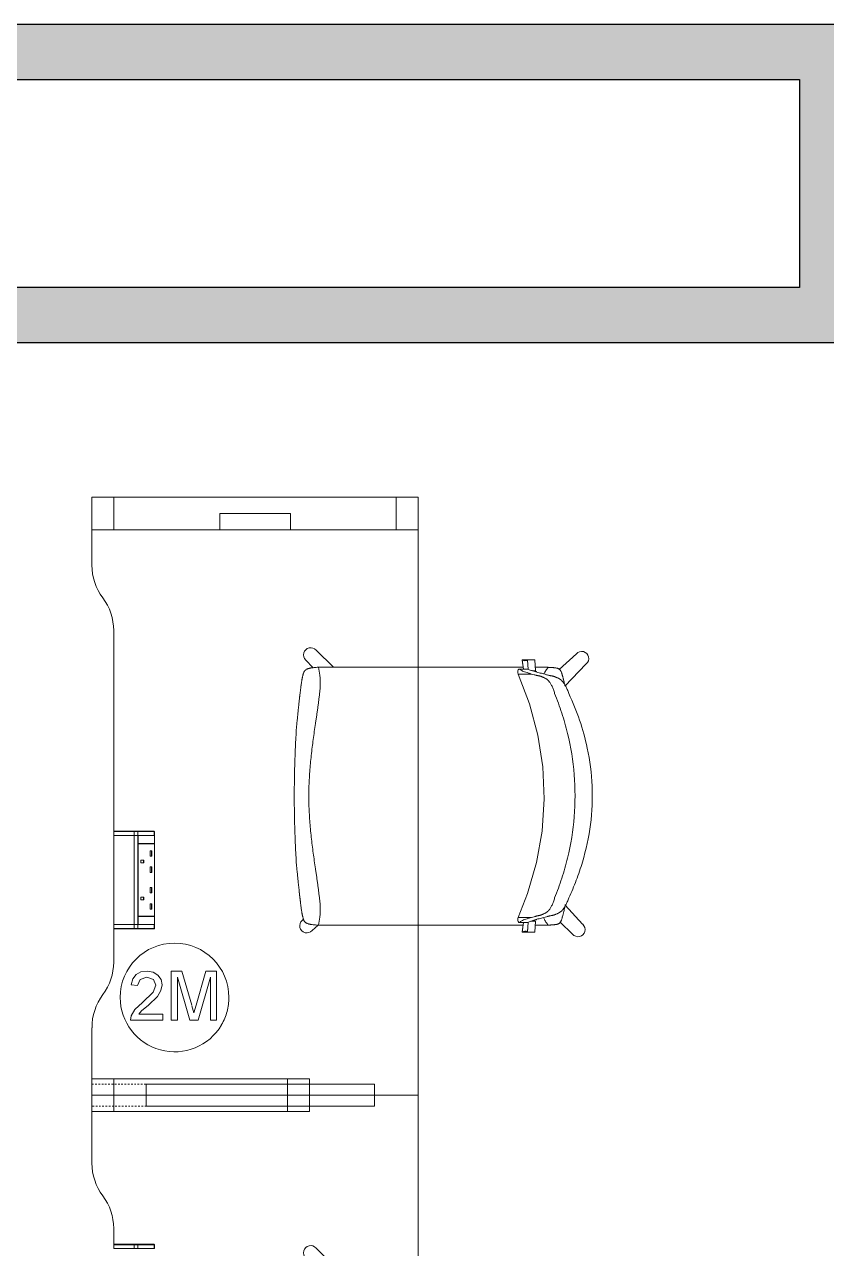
# Model space of a CAD drawing. Header units: millimetres. Extents: x 79795 to 317870, y -36033 to 97293.
# Drawn here: x 181976 to 183451, y 24656 to 26907 of the extents above; entities that cross this region are included whole.
import ezdxf

# ---------------------------------------------------------------- set-up
doc = ezdxf.new("R2010")
doc.units = ezdxf.units.MM
doc.header["$MEASUREMENT"] = 0
doc.linetypes.add('Dash', pattern=[6, 3, -3])
for name, color, linetype, lineweight in [('CSM-STL-XX-ZZ-M3-A-XXXX-00001_detached _19_04_21__rvt-1-Level 4$0$A-WALL-PATT', 7, 'CONTINUOUS', 9), ('CSM-STL-XX-ZZ-M3-A-XXXX-00001_detached _19_04_21__rvt-1-Level 4$0$I-WALL', 7, 'CONTINUOUS', 9), ('I-FURN', 8, 'CONTINUOUS', 9), ('I-FURN-HDLN', 8, 'Dash', 9)]:
    doc.layers.add(name, color=color, linetype=linetype, lineweight=lineweight)

msp = doc.modelspace()

# ---------------------------------------------------------------- hatches: boundary and pattern name
at = {"layer": 'CSM-STL-XX-ZZ-M3-A-XXXX-00001_detached _19_04_21__rvt-1-Level 4$0$A-WALL-PATT'}
h = msp.add_hatch(color=256, dxfattribs=at)
h.paths.add_polyline_path([(181908.2, 26806.3), (183502.8, 26806.3), (183502.8, 26907.3), (181801.1, 26907.3), (181801.1, 26806.3), (181902.1, 26806.3)], flags=0)
h.paths.add_polyline_path([(180500.1, 26806.3), (180601.1, 26806.3), (180601.1, 26907.3), (179601.1, 26907.3), (179601.1, 26806.3)], flags=0)
for points in [[(183502.8, 26423.2), (183502.8, 26806.3), (183401.8, 26806.3), (183401.8, 26423.2)], [(183502.8, 26322.2), (183502.8, 26423.2), (179500.1, 26423.2), (179500.1, 26322.2), (183104.2, 26322.2)]]:
    msp.add_hatch(color=256, dxfattribs=at).paths.add_polyline_path(points, flags=0)

# ---------------------------------------------------------------- linework, layer by layer
at = {"layer": 'CSM-STL-XX-ZZ-M3-A-XXXX-00001_detached _19_04_21__rvt-1-Level 4$0$I-WALL', "lineweight": 30}
for p, q in [((183502.8, 26907.3), (181801.1, 26907.3)), ((181902.1, 26806.3), (183401.8, 26806.3)), ((183401.8, 26806.3), (183401.8, 26423.2)), ((183401.8, 26423.2), (179601.1, 26423.2)), ((179500.1, 26322.2), (183502.8, 26322.2))]:
    msp.add_line(p, q, dxfattribs=at)
at = {"layer": 'I-FURN'}
for p, q in [((182099.9, 26037.6), (182699.9, 26037.6)), ((182139.9, 26037.6), (182099.9, 26037.6)), ((182099.9, 25977.6), (182099.9, 26037.6)), ((182099.9, 25977.6), (182099.9, 26037.6)), ((182699.9, 26037.6), (182099.9, 26037.6)), ((182099.9, 26037.6), (182099.9, 25912.6)), ((182099.9, 25912.6), (182099.9, 26037.6)), ((182099.9, 26037.6), (182699.9, 26037.6)), ((182659.9, 26037.6), (182139.9, 26037.6)), ((182139.9, 25977.6), (182139.9, 26037.6)), ((182139.9, 25977.6), (182139.9, 26037.6)), ((182699.9, 26037.6), (182659.9, 26037.6)), ((182659.9, 25977.6), (182659.9, 26037.6)), ((182659.9, 25977.6), (182659.9, 26037.6)), ((182699.9, 26037.6), (182699.9, 25977.6)), ((182699.9, 25977.6), (182699.9, 26037.6)), ((182699.9, 24937.6), (182699.9, 26037.6)), ((182699.9, 26037.6), (182699.9, 24937.6)), ((182334.9, 26007.6), (182464.9, 26007.6)), ((182334.9, 25977.6), (182334.9, 26007.6)), ((182464.9, 26007.6), (182334.9, 26007.6)), ((182334.9, 25977.6), (182334.9, 26007.6)), ((182464.9, 26007.6), (182464.9, 25977.6)), ((182464.9, 25977.6), (182464.9, 26007.6)), ((182334.9, 25977.6), (182099.9, 25977.6)), ((182099.9, 25977.6), (182139.9, 25977.6)), ((182139.9, 25977.6), (182659.9, 25977.6)), ((182464.9, 25977.6), (182334.9, 25977.6)), ((182699.9, 25977.6), (182464.9, 25977.6)), ((182660.6, 25977.6), (182699.9, 25977.6)), ((182139.9, 25792.6), (182139.9, 25422.6)), ((182139.9, 25422.6), (182139.9, 25792.6)), ((182493.6, 25738.1), (182506.2, 25724.3)), ((182544.6, 25724.9), (182512.3, 25756.3)), ((182891.7, 25738.7), (182893.7, 25721.5)), ((182905, 25738.7), (182891.7, 25738.7)), ((182902.6, 25721), (182901.4, 25738.4)), ((182901.4, 25738.4), (182914.7, 25738.4)), ((182914.7, 25738.4), (182916.1, 25718.5)), ((182991.2, 25749.7), (182959.7, 25720.7)), ((182516.3, 25724.9), (182516.9, 25724.9)), ((182883.6, 25718.3), (182883.3, 25716.8)), ((182883.3, 25716.8), (182883.3, 25714.5)), ((182884.3, 25720), (182883.6, 25718.3)), ((182885.4, 25721.5), (182884.3, 25720)), ((182887.5, 25721.5), (182901.1, 25721.5)), ((182891.7, 25737.8), (182893.6, 25721.5)), ((182916.1, 25718.5), (182910.2, 25718.5)), ((182916.1, 25717.5), (182913.1, 25717.5)), ((182970, 25690.3), (183009.4, 25731)), ((182883.3, 25714.5), (182883.9, 25712.4)), ((182883.9, 25712.4), (182905.1, 25657.3)), ((182905.1, 25657.3), (182920.3, 25600.2)), ((182920.3, 25600.2), (182929.2, 25541.7)), ((182929.2, 25541.7), (182931.8, 25482.6)), ((182931.8, 25482.6), (182928, 25423.6)), ((182140.9, 25423.6), (182140.9, 25423.6)), ((182178, 25423.6), (182140.9, 25423.6)), ((182140.9, 25423.6), (182144.9, 25423.6)), ((182144.9, 25422.6), (182144.9, 25423.6)), ((182144.9, 25423.6), (182183.5, 25423.6)), ((182183.5, 25423.6), (182178, 25423.6)), ((182213.8, 25423.6), (182183.5, 25423.6)), ((182213.8, 25423.6), (182183.5, 25423.6)), ((182214.4, 25423.3), (182214.4, 25423.3)), ((182928, 25423.6), (182917.8, 25365.4)), ((182139.9, 25422.6), (182139.9, 25415.6)), ((182139.9, 25422.6), (182177.4, 25422.6)), ((182139.9, 25422.6), (182139.9, 25415.6)), ((182139.9, 25415.6), (182177.4, 25415.6)), ((182139.9, 25415.4), (182139.9, 25251.5)), ((182139.9, 25251.5), (182139.9, 25415.4)), ((182177.4, 25415.4), (182139.9, 25415.4)), ((182177.4, 25422.6), (182184.3, 25422.6)), ((182177.4, 25422.6), (182177.4, 25415.6)), ((182177.4, 25415.6), (182184.3, 25415.6)), ((182177.4, 25251.5), (182177.4, 25415.4)), ((182184.3, 25415.4), (182177.4, 25415.4)), ((182185.1, 25415.5), (182182.7, 25415.5)), ((182184.3, 25422.6), (182214.6, 25422.6)), ((182184.3, 25422.6), (182184.3, 25415.6)), ((182184.3, 25415.6), (182214.6, 25415.6)), ((182184.3, 25251.5), (182184.3, 25415.4)), ((182184.3, 25415.4), (182184.9, 25415.4)), ((182184.9, 25415.4), (182184.9, 25400.5)), ((182185.1, 25400.5), (182185.1, 25415.5)), ((182185.1, 25415.5), (182215, 25415.5)), ((182215, 25400.5), (182185.1, 25400.5)), ((182214.6, 25422.6), (182214.8, 25422.6)), ((182214.6, 25422.6), (182214.6, 25415.6)), ((182214.6, 25415.6), (182214.8, 25415.6)), ((182214.6, 25400.5), (182214.6, 25400)), ((182214.8, 25415.6), (182214.8, 25422.6)), ((182214.8, 25415.6), (182214.8, 25422.6)), ((182214.8, 25415.6), (182214.8, 25422.6)), ((182214.8, 25251.5), (182214.8, 25415.4)), ((182215, 25415.5), (182215, 25400.5)), ((182184.9, 25400), (182184.9, 25267)), ((182185.1, 25267), (182185.1, 25400)), ((182215, 25400), (182185.1, 25400)), ((182209.9, 25387.4), (182207.1, 25387.4)), ((182207.1, 25377.4), (182207.1, 25387.4)), ((182209.2, 25377.4), (182209.2, 25387.4)), ((182209.9, 25377.4), (182209.9, 25387.4)), ((182215, 25400), (182215, 25267)), ((182195.6, 25369.9), (182189.9, 25369.9)), ((182189.9, 25364.9), (182189.9, 25369.9)), ((182195.6, 25364.9), (182189.9, 25364.9)), ((182194.9, 25364.9), (182194.9, 25369.9)), ((182195.6, 25364.9), (182195.6, 25369.9)), ((182209.9, 25377.4), (182207.1, 25377.4)), ((182209.9, 25357.4), (182207.1, 25357.4)), ((182207.1, 25347.4), (182207.1, 25357.4)), ((182209.2, 25347.4), (182209.2, 25357.4)), ((182209.9, 25347.4), (182209.9, 25357.4)), ((182917.8, 25365.4), (182901.4, 25308.6)), ((182209.9, 25347.4), (182207.1, 25347.4)), ((182209.9, 25319.6), (182207.1, 25319.6)), ((182207.1, 25309.6), (182207.1, 25319.6)), ((182209.2, 25309.6), (182209.2, 25319.6)), ((182209.9, 25309.6), (182209.9, 25319.6)), ((182189.9, 25302.1), (182189.9, 25297.1)), ((182195.6, 25302.1), (182189.9, 25302.1)), ((182189.9, 25297.1), (182195.6, 25297.1)), ((182194.9, 25297.1), (182194.9, 25302.1)), ((182195.6, 25297.1), (182195.6, 25302.1)), ((182209.9, 25309.6), (182207.1, 25309.6)), ((182209.9, 25289.6), (182207.1, 25289.6)), ((182207.1, 25279.6), (182207.1, 25289.6)), ((182209.2, 25279.6), (182209.2, 25289.6)), ((182209.9, 25279.6), (182209.9, 25289.6)), ((182901.4, 25308.6), (182883.9, 25264.7)), ((182184.9, 25266.5), (182184.9, 25251.5)), ((182215, 25267), (182185.1, 25267)), ((182185.1, 25251.5), (182185.1, 25266.5)), ((182185.1, 25266.5), (182215, 25266.5)), ((182209.9, 25279.6), (182207.1, 25279.6)), ((182214.6, 25267), (182214.6, 25266.5)), ((182215, 25266.5), (182215, 25251.5)), ((183002.7, 25252), (182970.5, 25287.1)), ((182139.9, 25251.5), (182177.4, 25251.5)), ((182139.9, 25251.4), (182139.9, 25244.4)), ((182139.9, 25244.4), (182139.9, 25251.4)), ((182177.4, 25251.4), (182139.9, 25251.4)), ((182139.9, 25244.4), (182139.9, 25182.6)), ((182139.9, 25182.6), (182139.9, 25244.4)), ((182177.4, 25244.4), (182139.9, 25244.4)), ((182144.9, 25243.4), (182140.9, 25243.4)), ((182140.9, 25243.4), (182178, 25243.4)), ((182144.9, 25243.4), (182144.9, 25244.4)), ((182183.5, 25243.4), (182144.9, 25243.4)), ((182177.4, 25251.5), (182184.3, 25251.5)), ((182177.4, 25244.4), (182177.4, 25251.4)), ((182184.3, 25251.4), (182177.4, 25251.4)), ((182184.3, 25244.4), (182177.4, 25244.4)), ((182178, 25243.4), (182183.5, 25243.4)), ((182183.5, 25243.4), (182213.8, 25243.4)), ((182183.5, 25243.4), (182213.8, 25243.4)), ((182184.9, 25251.5), (182184.3, 25251.5)), ((182184.3, 25244.4), (182184.3, 25251.4)), ((182214.6, 25251.4), (182184.3, 25251.4)), ((182214.6, 25244.4), (182184.3, 25244.4)), ((182215, 25251.5), (182185.1, 25251.5)), ((182214.4, 25243.7), (182214.4, 25243.7)), ((182214.6, 25244.4), (182214.6, 25251.4)), ((182214.8, 25251.4), (182214.6, 25251.4)), ((182214.8, 25244.4), (182214.6, 25244.4)), ((182214.8, 25244.4), (182214.8, 25251.4)), ((182214.8, 25244.4), (182214.8, 25251.4)), ((182214.8, 25251.4), (182214.8, 25244.4)), ((182489.7, 25262.1), (182486.8, 25259.2)), ((182505, 25240.4), (182515.8, 25250.3)), ((182516.9, 25250.3), (182516.3, 25250.3)), ((182883.3, 25262.6), (182883.9, 25264.7)), ((182883.3, 25260.3), (182883.3, 25262.6)), ((182883.6, 25258.8), (182883.3, 25260.3)), ((182884.3, 25257.1), (182883.6, 25258.8)), ((182885.4, 25255.5), (182884.3, 25257.1)), ((182887.5, 25255.5), (182901.1, 25255.5)), ((182893.7, 25255.5), (182891.7, 25238.4)), ((182893.9, 25255.5), (182891.7, 25237.4)), ((182901.4, 25238.7), (182902.6, 25256.1)), ((182901.4, 25237.7), (182902.7, 25256.1)), ((182907.3, 25257.7), (182916.1, 25257.7)), ((182910.2, 25258.6), (182916.1, 25258.6)), ((182916.1, 25257.7), (182914.7, 25237.7)), ((182961.2, 25255.9), (182984, 25233.8)), ((182891.7, 25237.4), (182905, 25237.4)), ((182914.7, 25237.7), (182901.4, 25237.7)), ((182181, 25159.4), (182175.1, 25151.5)), ((182189.8, 25164.3), (182181, 25159.4)), ((182188.4, 25150.5), (182200.9, 25154.6)), ((182201.2, 25166), (182189.8, 25164.3)), ((182200.9, 25154.6), (182212.9, 25150.4)), ((182212.6, 25164.1), (182201.2, 25166)), ((182221.4, 25158.7), (182212.6, 25164.1)), ((182227, 25150.6), (182221.4, 25158.7)), ((182265.2, 25166), (182245.8, 25166)), ((182245.8, 25166), (182245.8, 25075.5)), ((182257.1, 25075.5), (182257.1, 25154.6)), ((182257.1, 25154.6), (182279.8, 25075.5)), ((182283.4, 25103.3), (182265.2, 25166)), ((182309.7, 25166), (182291.5, 25103.3)), ((182295.1, 25075.5), (182317.8, 25154.6)), ((182329.1, 25166), (182309.7, 25166)), ((182317.8, 25154.6), (182317.8, 25075.5)), ((182329.1, 25075.5), (182329.1, 25166)), ((182175.1, 25151.5), (182172.3, 25140.5)), ((182172.3, 25140.5), (182183.6, 25139.1)), ((182183.6, 25139.1), (182188.4, 25150.5)), ((182217.5, 25140.1), (182212.7, 25127.3)), ((182212.9, 25150.4), (182217.5, 25140.1)), ((182220.2, 25118.9), (182226.8, 25130)), ((182226.8, 25130), (182228.8, 25140.7)), ((182228.8, 25140.7), (182227, 25150.6)), ((182193.1, 25108.4), (182179, 25095.3)), ((182212.7, 25127.3), (182193.1, 25108.4)), ((182204, 25103.5), (182220.2, 25118.9)), ((182179, 25095.3), (182172.1, 25083.3)), ((182185.9, 25086.8), (182191, 25092.6)), ((182230.3, 25086.8), (182185.9, 25086.8)), ((182191, 25092.6), (182204, 25103.5)), ((182230.3, 25075.5), (182230.3, 25086.8)), ((182287.5, 25088.9), (182283.7, 25102.2)), ((182291.5, 25103.3), (182287.5, 25088.9)), ((182172.1, 25083.3), (182170.9, 25075.5)), ((182170.9, 25075.5), (182230.3, 25075.5)), ((182245.8, 25075.5), (182257.1, 25075.5)), ((182279.8, 25075.5), (182295.1, 25075.5)), ((182317.8, 25075.5), (182329.1, 25075.5)), ((182099.9, 25061.5), (182099.9, 24937.6)), ((182099.9, 24937.6), (182099.9, 25061.5)), ((182139.9, 24967.6), (182099.9, 24967.6)), ((182099.9, 24967.6), (182499.9, 24967.6)), ((182099.9, 24907.6), (182099.9, 24967.6)), ((182099.9, 24907.6), (182099.9, 24967.6)), ((182459.9, 24967.6), (182139.9, 24967.6)), ((182139.9, 24907.6), (182139.9, 24967.6)), ((182139.9, 24907.6), (182139.9, 24967.6)), ((182199.9, 24957.6), (182199.9, 24917.6)), ((182499.9, 24957.6), (182199.9, 24957.6)), ((182499.9, 24967.6), (182459.9, 24967.6)), ((182459.9, 24957.6), (182459.9, 24967.6)), ((182459.9, 24907.6), (182459.9, 24967.6)), ((182499.9, 24957.6), (182499.9, 24967.6)), ((182499.9, 24967.6), (182499.9, 24907.6)), ((182619.9, 24957.6), (182499.9, 24957.6)), ((182619.9, 24917.6), (182619.9, 24957.6)), ((182699.9, 24937.6), (182099.9, 24937.6)), ((182099.9, 24937.6), (182099.9, 24812.6)), ((182099.9, 24812.6), (182099.9, 24937.6)), ((182099.9, 24937.6), (182699.9, 24937.6)), ((182099.9, 24937.6), (182699.9, 24937.6)), ((182699.9, 24937.6), (182099.9, 24937.6)), ((182699.9, 23837.6), (182699.9, 24937.6)), ((182699.9, 24937.6), (182699.9, 23837.6)), ((182499.9, 24907.6), (182099.9, 24907.6)), ((182099.9, 24907.6), (182139.9, 24907.6)), ((182139.9, 24907.6), (182459.9, 24907.6)), ((182199.9, 24917.6), (182499.9, 24917.6)), ((182459.9, 24907.6), (182459.9, 24917.6)), ((182459.9, 24907.6), (182499.9, 24907.6)), ((182499.9, 24907.6), (182499.9, 24917.6)), ((182499.9, 24917.6), (182619.9, 24917.6)), ((182139.9, 24692.6), (182139.9, 24662.6)), ((182139.9, 24662.6), (182139.9, 24692.6)), ((182139.9, 24662.6), (182139.9, 24655.6)), ((182139.9, 24662.6), (182177.4, 24662.6)), ((182139.9, 24662.6), (182139.9, 24655.6)), ((182140.9, 24663.6), (182140.9, 24663.6)), ((182178, 24663.6), (182140.9, 24663.6)), ((182140.9, 24663.6), (182144.9, 24663.6)), ((182144.9, 24662.6), (182144.9, 24663.6)), ((182144.9, 24663.6), (182183.5, 24663.6)), ((182177.4, 24662.6), (182184.3, 24662.6)), ((182177.4, 24662.6), (182177.4, 24655.6)), ((182183.5, 24663.6), (182178, 24663.6)), ((182213.8, 24663.6), (182183.5, 24663.6)), ((182213.8, 24663.6), (182183.5, 24663.6)), ((182184.3, 24662.6), (182214.6, 24662.6)), ((182184.3, 24662.6), (182184.3, 24655.6)), ((182214.4, 24663.3), (182214.4, 24663.3)), ((182214.6, 24662.6), (182214.8, 24662.6)), ((182214.6, 24662.6), (182214.6, 24655.6)), ((182214.8, 24655.6), (182214.8, 24662.6)), ((182214.8, 24655.6), (182214.8, 24662.6)), ((182214.8, 24655.6), (182214.8, 24662.6)), ((182139.9, 24655.6), (182177.4, 24655.6)), ((182177.4, 24655.6), (182184.3, 24655.6)), ((182184.3, 24655.6), (182214.6, 24655.6)), ((182214.6, 24655.6), (182214.8, 24655.6)), ((182544.6, 24624.9), (182512.3, 24656.3))]:
    msp.add_line(p, q, dxfattribs=at)
at = {"layer": 'I-FURN', "flags": 128}
for points in [[(182139.9, 25422.6), (182139.9, 25422.6), (182139.9, 25422.6), (182139.9, 25422.7), (182139.9, 25422.7), (182139.9, 25422.8), (182139.9, 25422.8), (182140, 25422.8), (182140, 25422.9), (182140, 25422.9), (182140, 25423), (182140, 25423), (182140, 25423), (182140.1, 25423.1), (182140.1, 25423.1), (182140.1, 25423.1), (182140.1, 25423.2), (182140.1, 25423.2), (182140.2, 25423.2), (182140.2, 25423.3), (182140.2, 25423.3), (182140.3, 25423.3), (182140.3, 25423.3), (182140.3, 25423.4), (182140.3, 25423.4), (182140.4, 25423.4), (182140.4, 25423.4), (182140.4, 25423.4), (182140.5, 25423.5), (182140.5, 25423.5), (182140.6, 25423.5), (182140.6, 25423.5), (182140.6, 25423.5), (182140.7, 25423.5), (182140.7, 25423.5), (182140.8, 25423.5), (182140.8, 25423.6), (182140.8, 25423.6), (182140.9, 25423.6), (182140.9, 25423.6), (182140.9, 25423.6)], [(182178, 25423.6), (182175.2, 25423.6), (182172.5, 25423.6), (182169.9, 25423.6), (182167.3, 25423.6), (182164.9, 25423.6), (182162.6, 25423.6), (182160.3, 25423.6), (182158.2, 25423.6), (182156.2, 25423.6), (182154.3, 25423.6), (182152.5, 25423.6), (182150.8, 25423.6), (182149.3, 25423.6), (182147.9, 25423.6), (182146.6, 25423.6), (182145.4, 25423.6), (182144.4, 25423.6), (182143.4, 25423.6), (182142.7, 25423.6), (182142, 25423.6), (182141.5, 25423.6), (182141.1, 25423.6), (182140.9, 25423.6)], [(182140.9, 25423.6), (182140.9, 25423.6), (182140.9, 25423.6), (182140.9, 25423.6), (182141, 25423.6), (182141, 25423.6), (182141, 25423.6), (182141.1, 25423.6), (182141.1, 25423.6), (182141.2, 25423.6), (182141.2, 25423.6), (182141.3, 25423.6), (182141.4, 25423.6), (182141.4, 25423.6), (182141.5, 25423.6), (182141.6, 25423.6), (182141.7, 25423.6), (182141.8, 25423.6), (182141.9, 25423.6), (182142, 25423.6), (182142.1, 25423.6), (182142.3, 25423.6), (182142.4, 25423.6), (182142.5, 25423.6), (182142.6, 25423.6), (182142.8, 25423.6), (182142.9, 25423.6), (182143, 25423.6), (182143.2, 25423.6), (182143.3, 25423.6), (182143.5, 25423.6), (182143.6, 25423.6), (182143.8, 25423.6), (182143.9, 25423.6), (182144.1, 25423.6), (182144.2, 25423.6), (182144.4, 25423.6), (182144.6, 25423.6), (182144.7, 25423.6), (182144.9, 25423.6), (182144.9, 25423.6)], [(182183.5, 25423.6), (182183.4, 25423.6), (182183.3, 25423.6), (182183.2, 25423.6), (182183.1, 25423.6), (182183, 25423.6), (182182.8, 25423.6), (182182.7, 25423.6), (182182.6, 25423.6), (182182.5, 25423.6), (182182.3, 25423.6), (182182.2, 25423.6), (182182.1, 25423.6), (182181.9, 25423.6), (182181.8, 25423.6), (182181.6, 25423.6), (182181.5, 25423.6), (182181.3, 25423.6), (182181.2, 25423.6), (182181, 25423.6), (182180.8, 25423.6), (182180.7, 25423.6), (182180.5, 25423.6), (182180.4, 25423.6), (182180.2, 25423.6), (182180.1, 25423.6), (182179.9, 25423.6), (182179.7, 25423.6), (182179.6, 25423.6), (182179.4, 25423.6), (182179.3, 25423.6), (182179.1, 25423.6), (182179, 25423.6), (182178.8, 25423.6), (182178.7, 25423.6), (182178.5, 25423.6), (182178.4, 25423.6), (182178.2, 25423.6), (182178.1, 25423.6), (182178, 25423.6)], [(182214.6, 25423.1), (182214.6, 25423), (182214.7, 25423), (182214.7, 25423), (182214.7, 25422.9), (182214.7, 25422.9), (182214.7, 25422.9), (182214.7, 25422.8), (182214.7, 25422.8), (182214.8, 25422.7), (182214.8, 25422.7), (182214.8, 25422.7), (182214.8, 25422.6), (182214.8, 25422.6), (182214.8, 25422.6)], [(182140.9, 25243.4), (182140.9, 25243.4), (182140.8, 25243.4), (182140.8, 25243.4), (182140.8, 25243.5), (182140.7, 25243.5), (182140.7, 25243.5), (182140.6, 25243.5), (182140.6, 25243.5), (182140.6, 25243.5), (182140.5, 25243.5), (182140.5, 25243.5), (182140.5, 25243.6), (182140.4, 25243.6), (182140.4, 25243.6), (182140.4, 25243.6), (182140.3, 25243.6), (182140.3, 25243.7), (182140.3, 25243.7), (182140.2, 25243.7), (182140.2, 25243.7), (182140.2, 25243.8), (182140.1, 25243.8), (182140.1, 25243.8), (182140.1, 25243.9), (182140.1, 25243.9), (182140.1, 25243.9), (182140, 25244), (182140, 25244), (182140, 25244), (182140, 25244.1), (182140, 25244.1), (182140, 25244.2), (182140, 25244.2), (182139.9, 25244.2), (182139.9, 25244.3), (182139.9, 25244.3), (182139.9, 25244.4), (182139.9, 25244.4), (182139.9, 25244.4), (182139.9, 25244.4)], [(182144.9, 25243.4), (182144.8, 25243.4), (182144.6, 25243.4), (182144.4, 25243.4), (182144.3, 25243.4), (182144.1, 25243.4), (182144, 25243.4), (182143.8, 25243.4), (182143.7, 25243.4), (182143.5, 25243.4), (182143.4, 25243.4), (182143.2, 25243.4), (182143.1, 25243.4), (182142.9, 25243.4), (182142.8, 25243.4), (182142.7, 25243.4), (182142.5, 25243.4), (182142.4, 25243.4), (182142.3, 25243.4), (182142.2, 25243.4), (182142.1, 25243.4), (182141.9, 25243.4), (182141.8, 25243.4), (182141.7, 25243.4), (182141.6, 25243.4), (182141.6, 25243.4), (182141.5, 25243.4), (182141.4, 25243.4), (182141.3, 25243.4), (182141.3, 25243.4), (182141.2, 25243.4), (182141.1, 25243.4), (182141.1, 25243.4), (182141, 25243.4), (182141, 25243.4), (182141, 25243.4), (182141, 25243.4), (182140.9, 25243.4), (182140.9, 25243.4), (182140.9, 25243.4)], [(182140.9, 25243.4), (182140.9, 25243.4), (182140.9, 25243.4)], [(182140.9, 25243.4), (182141.2, 25243.4), (182141.6, 25243.4), (182142.2, 25243.4), (182142.9, 25243.4), (182143.7, 25243.4), (182144.6, 25243.4), (182145.7, 25243.4), (182146.9, 25243.4), (182148.2, 25243.4), (182149.7, 25243.4), (182151.3, 25243.4), (182153, 25243.4), (182154.8, 25243.4), (182156.7, 25243.4), (182158.8, 25243.4), (182160.9, 25243.4), (182163.2, 25243.4), (182165.5, 25243.4), (182168, 25243.4), (182170.5, 25243.4), (182173.2, 25243.4), (182175.9, 25243.4), (182178, 25243.4)], [(182178, 25243.4), (182178.1, 25243.4), (182178.2, 25243.4), (182178.4, 25243.4), (182178.5, 25243.4), (182178.7, 25243.4), (182178.8, 25243.4), (182179, 25243.4), (182179.1, 25243.4), (182179.3, 25243.4), (182179.4, 25243.4), (182179.6, 25243.4), (182179.7, 25243.4), (182179.9, 25243.4), (182180.1, 25243.4), (182180.2, 25243.4), (182180.4, 25243.4), (182180.5, 25243.4), (182180.7, 25243.4), (182180.8, 25243.4), (182181, 25243.4), (182181.2, 25243.4), (182181.3, 25243.4), (182181.5, 25243.4), (182181.6, 25243.4), (182181.8, 25243.4), (182181.9, 25243.4), (182182.1, 25243.4), (182182.2, 25243.4), (182182.3, 25243.4), (182182.5, 25243.4), (182182.6, 25243.4), (182182.7, 25243.4), (182182.8, 25243.4), (182183, 25243.4), (182183.1, 25243.4), (182183.2, 25243.4), (182183.3, 25243.4), (182183.4, 25243.4), (182183.5, 25243.4)], [(182214.8, 25244.4), (182214.8, 25244.4), (182214.8, 25244.4), (182214.8, 25244.3), (182214.8, 25244.3), (182214.7, 25244.2), (182214.7, 25244.2), (182214.7, 25244.2), (182214.7, 25244.1), (182214.7, 25244.1), (182214.7, 25244.1), (182214.7, 25244), (182214.7, 25244), (182214.6, 25243.9)], [(182139.9, 24662.6), (182139.9, 24662.6), (182139.9, 24662.6), (182139.9, 24662.7), (182139.9, 24662.7), (182139.9, 24662.8), (182139.9, 24662.8), (182140, 24662.8), (182140, 24662.9), (182140, 24662.9), (182140, 24663), (182140, 24663), (182140, 24663), (182140.1, 24663.1), (182140.1, 24663.1), (182140.1, 24663.1), (182140.1, 24663.2), (182140.1, 24663.2), (182140.2, 24663.2), (182140.2, 24663.3), (182140.2, 24663.3), (182140.3, 24663.3), (182140.3, 24663.3), (182140.3, 24663.4), (182140.3, 24663.4), (182140.4, 24663.4), (182140.4, 24663.4), (182140.4, 24663.4), (182140.5, 24663.5), (182140.5, 24663.5), (182140.6, 24663.5), (182140.6, 24663.5), (182140.6, 24663.5), (182140.7, 24663.5), (182140.7, 24663.5), (182140.8, 24663.5), (182140.8, 24663.6), (182140.8, 24663.6), (182140.9, 24663.6), (182140.9, 24663.6), (182140.9, 24663.6)], [(182178, 24663.6), (182175.2, 24663.6), (182172.5, 24663.6), (182169.9, 24663.6), (182167.3, 24663.6), (182164.9, 24663.6), (182162.6, 24663.6), (182160.3, 24663.6), (182158.2, 24663.6), (182156.2, 24663.6), (182154.3, 24663.6), (182152.5, 24663.6), (182150.8, 24663.6), (182149.3, 24663.6), (182147.9, 24663.6), (182146.6, 24663.6), (182145.4, 24663.6), (182144.4, 24663.6), (182143.4, 24663.6), (182142.7, 24663.6), (182142, 24663.6), (182141.5, 24663.6), (182141.1, 24663.6), (182140.9, 24663.6)], [(182140.9, 24663.6), (182140.9, 24663.6), (182140.9, 24663.6), (182140.9, 24663.6), (182141, 24663.6), (182141, 24663.6), (182141, 24663.6), (182141.1, 24663.6), (182141.1, 24663.6), (182141.2, 24663.6), (182141.2, 24663.6), (182141.3, 24663.6), (182141.4, 24663.6), (182141.4, 24663.6), (182141.5, 24663.6), (182141.6, 24663.6), (182141.7, 24663.6), (182141.8, 24663.6), (182141.9, 24663.6), (182142, 24663.6), (182142.1, 24663.6), (182142.3, 24663.6), (182142.4, 24663.6), (182142.5, 24663.6), (182142.6, 24663.6), (182142.8, 24663.6), (182142.9, 24663.6), (182143, 24663.6), (182143.2, 24663.6), (182143.3, 24663.6), (182143.5, 24663.6), (182143.6, 24663.6), (182143.8, 24663.6), (182143.9, 24663.6), (182144.1, 24663.6), (182144.2, 24663.6), (182144.4, 24663.6), (182144.6, 24663.6), (182144.7, 24663.6), (182144.9, 24663.6), (182144.9, 24663.6)], [(182183.5, 24663.6), (182183.4, 24663.6), (182183.3, 24663.6), (182183.2, 24663.6), (182183.1, 24663.6), (182183, 24663.6), (182182.8, 24663.6), (182182.7, 24663.6), (182182.6, 24663.6), (182182.5, 24663.6), (182182.3, 24663.6), (182182.2, 24663.6), (182182.1, 24663.6), (182181.9, 24663.6), (182181.8, 24663.6), (182181.6, 24663.6), (182181.5, 24663.6), (182181.3, 24663.6), (182181.2, 24663.6), (182181, 24663.6), (182180.8, 24663.6), (182180.7, 24663.6), (182180.5, 24663.6), (182180.4, 24663.6), (182180.2, 24663.6), (182180.1, 24663.6), (182179.9, 24663.6), (182179.7, 24663.6), (182179.6, 24663.6), (182179.4, 24663.6), (182179.3, 24663.6), (182179.1, 24663.6), (182179, 24663.6), (182178.8, 24663.6), (182178.7, 24663.6), (182178.5, 24663.6), (182178.4, 24663.6), (182178.2, 24663.6), (182178.1, 24663.6), (182178, 24663.6)], [(182214.6, 24663.1), (182214.6, 24663), (182214.7, 24663), (182214.7, 24663), (182214.7, 24662.9), (182214.7, 24662.9), (182214.7, 24662.9), (182214.7, 24662.8), (182214.7, 24662.8), (182214.8, 24662.7), (182214.8, 24662.7), (182214.8, 24662.7), (182214.8, 24662.6), (182214.8, 24662.6), (182214.8, 24662.6)]]:
    msp.add_lwpolyline(points, dxfattribs=at)
at = {"layer": 'I-FURN'}
for centre, radius, start, end in [((182199.9, 25912.6), 100, 180, 216.8699), ((182199.9, 25912.6), 100, 180, 216.8699), ((182039.9, 25792.6), 100, 0, 36.8699), ((182039.9, 25792.6), 100, 0, 36.8699), ((182502.3, 25747.8), 13.1, 40.3941, 228.0104), ((183000.9, 25740.9), 13.1, 310.4176, 138.0338), ((182495.3, 25249.2), 13.1, 130.3707, 317.9869), ((182994, 25242.3), 13.1, 220.3941, 48.0104), ((182251.9, 25117.4), 100, 0, 180), ((182039.9, 25182.6), 100, 323.1301, 0), ((182039.9, 25182.6), 100, 323.1301, 0), ((182200, 25062.6), 100, 143.1301, 180.6256), ((182200, 25062.6), 100, 143.1301, 180.6256), ((182251.9, 25117.4), 100, 180, 329.6476), ((182251.9, 25117.4), 100, 345, 0), ((182251.9, 25117.4), 100, 330, 344.9111), ((182199.9, 24812.6), 100, 180, 216.8699), ((182199.9, 24812.6), 100, 180, 216.8699), ((182039.9, 24692.6), 100, 0, 36.8699), ((182039.9, 24692.6), 100, 0, 36.8699), ((182502.3, 24647.8), 13.1, 40.3941, 228.0104)]:
    msp.add_arc(centre, radius, start, end, dxfattribs=at)
for centre, major_axis, ratio, start_param, end_param in [((182897.1, 25755.2), (0, -17.4), 0.978487, 5.960696, 6.540192), ((182910.4, 25755.2), (0, -17.4), 0.978487, 5.960696, 6.044337), ((182897.1, 25754.3), (0, -17.4), 0.978487, 5.960696, 6.540192), ((182140.9, 25422.6), (0, 1), 0.998113, 0, 1.570796), ((182178, 25422.6), (0, 1), 0.56467, 0, 1.570796), ((182183.5, 25422.6), (0, 1), 0.819152, 4.712389, 6.283185), ((182213.8, 25422.6), (0, 1), 0.819152, 4.712389, 6.283185), ((182140.9, 25244.4), (0, 1), 0.998113, 1.570796, 3.141593), ((182178, 25244.4), (0, 1), 0.56467, 1.570796, 3.141593), ((182183.5, 25244.4), (0, 1), 0.819152, 3.141593, 4.712389), ((182213.8, 25244.4), (0, -1), 0.819152, 0, 1.570796), ((182897.1, 25221.9), (0, -17.4), 0.978487, 2.884586, 3.464082), ((182897.1, 25220.9), (0, -17.4), 0.978487, 2.884586, 3.464082), ((182910.4, 25220.9), (0, -17.4), 0.978487, 3.380441, 3.464082), ((182140.9, 24662.6), (0, 1), 0.998113, 0, 1.570796), ((182178, 24662.6), (0, 1), 0.56467, 0, 1.570796), ((182183.5, 24662.6), (0, 1), 0.819152, 4.712389, 6.283185), ((182213.8, 24662.6), (0, 1), 0.819152, 4.712389, 6.283185)]:
    msp.add_ellipse(centre, major_axis=major_axis, ratio=ratio, start_param=start_param, end_param=end_param, dxfattribs=at)
for points, knots in [([(182476.2, 25613.9), (182476.5, 25617.1), (182477, 25621.8), (182477.6, 25627.9), (182478, 25632.4), (182478.5, 25636.7), (182478.9, 25640.8), (182479.3, 25645), (182479.8, 25649.4), (182480.3, 25654.2), (182480.8, 25659.1), (182481.4, 25663.9), (182481.9, 25668.6), (182482.4, 25673), (182482.8, 25677), (182483.3, 25680.5), (182483.6, 25683.4), (182483.9, 25685.7), (182484.2, 25688), (182484.5, 25690.7), (182485, 25694), (182485.5, 25697.5), (182485.9, 25700.1), (182486.2, 25701.7), (182486.4, 25702.9), (182486.6, 25704.1), (182486.9, 25705.7), (182487.3, 25707.8), (182487.9, 25710.1), (182488.7, 25713), (182489.5, 25715.4), (182490.4, 25717), (182490.9, 25717.8), (182491.3, 25718.4), (182491.8, 25718.9), (182492.4, 25719.5), (182493.6, 25720.5), (182495.3, 25721.4), (182497.3, 25722.2), (182498.9, 25722.7), (182500.8, 25723.2), (182503.4, 25723.6), (182506.9, 25724.1), (182511, 25724.5), (182514.4, 25724.8), (182515.8, 25724.9), (182516.3, 25724.9)], [0, 0, 0, 0, 0.0625, 0.09375, 0.125, 0.15625, 0.1875, 0.21875, 0.25, 0.28125, 0.3125, 0.34375, 0.375, 0.40625, 0.4375, 0.46875, 0.484375, 0.5, 0.515625, 0.53125, 0.5625, 0.59375, 0.609375, 0.617188, 0.625, 0.632812, 0.640625, 0.65625, 0.671875, 0.6875, 0.71875, 0.734375, 0.742188, 0.75, 0.757812, 0.765625, 0.78125, 0.8125, 0.828125, 0.84375, 0.859375, 0.875, 0.90625, 0.9375, 0.96875, 1, 1, 1, 1]), ([(182500.3, 25723), (182499.8, 25722.9), (182498.6, 25722.6), (182497, 25722.1), (182495.7, 25721.6), (182494.9, 25721.2), (182494.8, 25721.1)], [0.11388456, 0.11388456, 0.11388456, 0.11388456, 0.125, 0.14285714, 0.16071429, 0.16623382, 0.16623382, 0.16623382, 0.16623382]), ([(182498.9, 25487.6), (182498.9, 25497.6), (182499.3, 25512.7), (182500.5, 25532.8), (182501.8, 25547.8), (182503.3, 25562.7), (182505.1, 25577.7), (182507, 25592.1), (182509, 25606.5), (182510.8, 25618.9), (182512.3, 25628.8), (182513.4, 25636.2), (182514.4, 25643.6), (182515.5, 25651), (182516.3, 25657.1), (182517, 25662), (182517.4, 25665.7), (182517.8, 25669.4), (182518.4, 25674.4), (182519.2, 25680.6), (182519.7, 25686.8), (182519.9, 25691.8), (182520, 25695.5), (182519.9, 25699.2), (182519.7, 25704.1), (182519, 25712.7), (182517.8, 25720), (182516.9, 25724.9)], [0, 0, 0, 0, 0.125, 0.1875, 0.25, 0.3125, 0.375, 0.4375, 0.5, 0.5625, 0.59375, 0.625, 0.65625, 0.6875, 0.71875, 0.734375, 0.75, 0.765625, 0.78125, 0.8125, 0.84375, 0.859375, 0.875, 0.890625, 0.90625, 0.9375, 1, 1, 1, 1]), ([(182516.9, 25724.9), (182527.1, 25724.9), (182542, 25724.9), (182561.7, 25724.9), (182576.5, 25724.9), (182591.2, 25724.9), (182605.8, 25724.9), (182618.1, 25724.9), (182628.1, 25724.9), (182635.7, 25724.9), (182643.3, 25724.9), (182653.4, 25724.9), (182665.9, 25724.9), (182678.3, 25724.9), (182688.4, 25724.9), (182694.8, 25724.9), (182698.7, 25724.9), (182700, 25724.9)], [-1, -1, -1, -1, -0.9285714, -0.8928571, -0.8571429, -0.8214286, -0.7857143, -0.75, -0.7321429, -0.7142857, -0.6964286, -0.6785714, -0.6428571, -0.6071429, -0.5892857, -0.5714286, -0.5621337, -0.5621337, -0.5621337, -0.5621337]), ([(182700, 25724.9), (182701.2, 25724.9), (182705, 25724.9), (182713.7, 25724.9), (182726.2, 25724.9), (182741.2, 25724.9), (182756.4, 25724.9), (182771.5, 25724.9), (182786.4, 25724.9), (182798.8, 25724.9), (182808.9, 25724.9), (182816.5, 25724.9), (182824.1, 25724.9), (182834, 25724.9), (182846.2, 25724.9), (182858.6, 25724.9), (182868.7, 25724.9), (182876.4, 25724.9), (182884.2, 25724.9), (182890.1, 25724.9), (182893.3, 25724.9), (182894, 25724.9)], [-0.5621337, -0.5621337, -0.5621337, -0.5621337, -0.5535714, -0.5357143, -0.5, -0.4642857, -0.4285714, -0.3928571, -0.3571429, -0.3214286, -0.3035714, -0.2857143, -0.2678571, -0.25, -0.2142857, -0.1785714, -0.1607143, -0.1428571, -0.125, -0.1071429, -0.1022726, -0.1022726, -0.1022726, -0.1022726]), ([(182887.5, 25721.5), (182886.9, 25721.5), (182886.1, 25721.5), (182885.5, 25721.5), (182885.4, 25721.5), (182886, 25721.5), (182886.8, 25721.5), (182887.1, 25721.5)], [0, 0, 0, 0, 0.125, 0.25, 0.375, 0.5, 0.5828112, 0.5828112, 0.5828112, 0.5828112]), ([(182908.3, 25719.1), (182910.2, 25718.4), (182913.4, 25717.4), (182918.4, 25715.9), (182922.5, 25714.8), (182926.7, 25713.7), (182931.2, 25712.5), (182935.3, 25711.4), (182938.6, 25710.5), (182940.8, 25709.9), (182942.5, 25709.6), (182944.2, 25709.2), (182945.9, 25709), (182947.6, 25708.6), (182949, 25708.3), (182950.1, 25707.9), (182951, 25707.6), (182951.5, 25707.4), (182951.8, 25707.2), (182952.2, 25707.1), (182952.7, 25706.9), (182953.6, 25706.5), (182955, 25706), (182956.6, 25705.3), (182958.3, 25704.5), (182960, 25703.6), (182961.8, 25702.5), (182963.2, 25701.3), (182964.2, 25700.4), (182964.7, 25699.8), (182965.1, 25699.3), (182965.5, 25698.9), (182966.1, 25698.2), (182967, 25697), (182968.4, 25695.1), (182970, 25692.7), (182972, 25689), (182974.5, 25683.9), (182976.3, 25679.2), (182977.2, 25676.7)], [0, 0, 0, 0, 0.142857, 0.214286, 0.285714, 0.357143, 0.428571, 0.5, 0.535714, 0.571429, 0.589286, 0.607143, 0.642857, 0.660714, 0.678571, 0.696429, 0.705357, 0.709821, 0.714286, 0.71875, 0.723214, 0.732143, 0.75, 0.767857, 0.785714, 0.803571, 0.821429, 0.839286, 0.848214, 0.852679, 0.857143, 0.861607, 0.866071, 0.875, 0.892857, 0.910714, 0.928571, 0.964286, 1, 1, 1, 1]), ([(182939.5, 25724.7), (182937.9, 25722.8), (182935, 25719), (182932.5, 25714.8), (182931.3, 25712.4), (182931.1, 25712.1)], [0, 0, 0, 0, 0.02777778, 0.05555556, 0.06066679, 0.06066679, 0.06066679, 0.06066679]), ([(182939.5, 25724.7), (182940.5, 25724.7), (182942.2, 25724.6), (182944.1, 25724.4), (182945.2, 25724.4), (182946.1, 25724.3), (182946.9, 25724.3), (182947.9, 25724.2), (182949.1, 25724.1), (182950.3, 25724), (182951.2, 25723.9), (182951.7, 25723.8), (182952.1, 25723.8), (182952.5, 25723.7), (182953, 25723.7), (182953.9, 25723.5), (182955.1, 25723.3), (182956.5, 25723), (182957.7, 25722.6), (182958.9, 25721.9), (182960.1, 25721), (182961, 25720.1), (182961.6, 25719.2), (182962.1, 25718.5), (182962.5, 25717.8), (182963, 25716.8), (182963.6, 25715.5), (182964.2, 25713.8), (182964.8, 25712.1), (182965.3, 25710.3), (182965.8, 25708.7), (182966.2, 25707.2), (182966.7, 25705.5), (182967.1, 25703.7), (182967.7, 25701.2), (182968.7, 25696.8), (182969.6, 25693), (182970, 25690.7)], [0, 0, 0, 0, 0.0625, 0.09375, 0.109375, 0.125, 0.140625, 0.15625, 0.1875, 0.21875, 0.234375, 0.242188, 0.25, 0.257812, 0.265625, 0.28125, 0.3125, 0.34375, 0.375, 0.40625, 0.4375, 0.46875, 0.484375, 0.5, 0.515625, 0.53125, 0.5625, 0.59375, 0.625, 0.65625, 0.6875, 0.71875, 0.75, 0.78125, 0.8125, 0.875, 1, 1, 1, 1]), ([(182485.4, 25696.9), (182485.4, 25696.8), (182485.3, 25695.8), (182485, 25694), (182484.7, 25691.7), (182484.4, 25689.7), (182484.3, 25688.6), (182484.2, 25688.2)], [0.40654079, 0.40654079, 0.40654079, 0.40654079, 0.41071429, 0.42857143, 0.44642857, 0.46428571, 0.47431632, 0.47431632, 0.47431632, 0.47431632]), ([(182488.8, 25713.1), (182488.7, 25712.9), (182488.5, 25712.2), (182488.1, 25710.8), (182487.6, 25709), (182487.2, 25707.1), (182486.9, 25705.9), (182486.8, 25705.3)], [0.2634642, 0.2634642, 0.2634642, 0.2634642, 0.26785714, 0.28571429, 0.30357143, 0.32142857, 0.33764593, 0.33764593, 0.33764593, 0.33764593]), ([(182884.5, 25712.4), (182884.8, 25712.4), (182885.4, 25712.4), (182887.4, 25712.4), (182891.3, 25712.4), (182898.5, 25712.4), (182905.1, 25712.4), (182908.8, 25712.4)], [0.4444444, 0.4444444, 0.4444444, 0.4444444, 0.5138889, 0.5833333, 0.7222222, 0.8611111, 1, 1, 1, 1]), ([(182951.2, 25676.7), (182950.5, 25679.2), (182949, 25683.8), (182946.8, 25688.9), (182945, 25692.5), (182943.6, 25694.9), (182942.4, 25696.8), (182941.5, 25698), (182941, 25698.7), (182940.6, 25699.2), (182940.3, 25699.6), (182939.7, 25700.2), (182938.8, 25701.2), (182937.4, 25702.4), (182935.7, 25703.6), (182934, 25704.5), (182932.3, 25705.4), (182930.7, 25706.1), (182929.4, 25706.6), (182928.5, 25707), (182928, 25707.2), (182927.7, 25707.4), (182927.3, 25707.5), (182926.9, 25707.7), (182926.1, 25708.1), (182925.1, 25708.4), (182923.9, 25708.7), (182922.4, 25709), (182921, 25709.3), (182919.5, 25709.5), (182918.3, 25709.8), (182917.1, 25710.1), (182915.5, 25710.6), (182912.7, 25711.3), (182910.4, 25712), (182908.8, 25712.4)], [0, 0, 0, 0, 0.0625, 0.125, 0.15625, 0.1875, 0.21875, 0.234375, 0.242188, 0.25, 0.257812, 0.265625, 0.28125, 0.3125, 0.34375, 0.375, 0.40625, 0.4375, 0.46875, 0.484375, 0.492188, 0.5, 0.507812, 0.515625, 0.53125, 0.5625, 0.59375, 0.625, 0.6875, 0.71875, 0.75, 0.78125, 0.8125, 0.875, 1, 1, 1, 1]), ([(182483.2, 25679.9), (182483.1, 25679.5), (182483, 25678.5), (182482.7, 25675.9), (182482.3, 25672.2), (182481.8, 25668.1), (182481.4, 25664.1), (182481.1, 25661.3), (182480.9, 25659.8)], [0.5447675, 0.5447675, 0.5447675, 0.5447675, 0.5535714, 0.5714286, 0.6071429, 0.6428571, 0.6785714, 0.7142857, 0.7142857, 0.7142857, 0.7142857]), ([(182951.2, 25300.4), (182956, 25312.3), (182964.8, 25336.5), (182978.9, 25386.1), (182989.2, 25449.8), (182989.2, 25527.3), (182978.9, 25591), (182964.8, 25640.6), (182956, 25664.7), (182951.2, 25676.7)], [-1, -1, -1, -1, -0.9, -0.8, -0.6, -0.4, -0.2, -0.1, 0, 0, 0, 0]), ([(182977.2, 25676.7), (182984.7, 25660.6), (182997.9, 25627.8), (183013.7, 25570.8), (183022.2, 25506.3), (183019, 25435.4), (183006.5, 25377.6), (182991.4, 25332.8), (182982.2, 25311.1), (182977.2, 25300.4)], [-1, -1, -1, -1, -0.863636, -0.727273, -0.545455, -0.363636, -0.181818, -0.090909, 0, 0, 0, 0]), ([(182476.2, 25361.3), (182475.4, 25373.3), (182474.4, 25391.3), (182473.6, 25412.3), (182473.2, 25424.3), (182472.9, 25433.3), (182472.7, 25442.3), (182472.5, 25451.4), (182472.4, 25460.4), (182472.2, 25469.4), (182472.2, 25478.5), (182472.2, 25487.6), (182472.2, 25496.7), (182472.2, 25505.7), (182472.4, 25514.8), (182472.5, 25523.8), (182472.7, 25532.8), (182472.9, 25541.9), (182473.2, 25550.9), (182473.6, 25562.9), (182474.4, 25583.9), (182475.4, 25601.9), (182476.2, 25613.9)], [0, 0, 0, 0, 0.142857, 0.214286, 0.25, 0.285714, 0.321429, 0.357143, 0.392857, 0.428571, 0.464286, 0.5, 0.535714, 0.571429, 0.607143, 0.642857, 0.678571, 0.714286, 0.75, 0.785714, 0.857143, 1, 1, 1, 1]), ([(182473.3, 25556.2), (182473.3, 25554.4), (182473.2, 25551.6), (182473.1, 25548.8), (182473.1, 25547.8)], [0.45739181, 0.45739181, 0.45739181, 0.45739181, 0.5, 0.52352779, 0.52352779, 0.52352779, 0.52352779]), ([(182516.9, 25250.3), (182517.8, 25255.1), (182519, 25262.5), (182519.7, 25271.1), (182519.9, 25276), (182520, 25279.7), (182519.9, 25283.4), (182519.7, 25288.3), (182519.2, 25294.6), (182518.4, 25300.8), (182517.8, 25305.7), (182517.4, 25309.5), (182517, 25313.2), (182516.3, 25318.1), (182515.5, 25324.2), (182514.4, 25331.6), (182513.4, 25339), (182512.3, 25346.4), (182510.8, 25356.3), (182509, 25368.6), (182507, 25383.1), (182505.1, 25397.5), (182503.3, 25412.4), (182501.8, 25427.4), (182500.5, 25442.4), (182499.3, 25462.5), (182498.9, 25477.5), (182498.9, 25487.6)], [0, 0, 0, 0, 0.0625, 0.09375, 0.109375, 0.125, 0.140625, 0.15625, 0.1875, 0.21875, 0.234375, 0.25, 0.265625, 0.28125, 0.3125, 0.34375, 0.375, 0.40625, 0.4375, 0.5, 0.5625, 0.625, 0.6875, 0.75, 0.8125, 0.875, 1, 1, 1, 1]), ([(182473.1, 25427.4), (182473.1, 25426.4), (182473.2, 25423.6), (182473.3, 25420.8), (182473.4, 25419)], [0.47647303, 0.47647303, 0.47647303, 0.47647303, 0.5, 0.54260339, 0.54260339, 0.54260339, 0.54260339]), ([(182516.3, 25250.3), (182515.8, 25250.3), (182514.5, 25250.4), (182511.2, 25250.7), (182507.1, 25251), (182503.6, 25251.5), (182501, 25252), (182499.1, 25252.4), (182497.4, 25252.9), (182495.9, 25253.5), (182494.6, 25254.2), (182493.4, 25254.9), (182492.5, 25255.6), (182491.8, 25256.2), (182491.3, 25256.9), (182490.6, 25257.8), (182489.6, 25259.7), (182488.7, 25262.1), (182487.9, 25264.9), (182487.4, 25267.2), (182487, 25269.2), (182486.6, 25270.9), (182486.4, 25272), (182486.2, 25273.2), (182486, 25274.7), (182485.6, 25277.2), (182485.1, 25280.6), (182484.6, 25283.7), (182484.3, 25286.3), (182484, 25288.5), (182483.7, 25290.7), (182483.4, 25293.6), (182483, 25297.1), (182482.5, 25301.2), (182482, 25305.7), (182481.4, 25310.6), (182480.9, 25315.8), (182480.3, 25320.9), (182479.8, 25326), (182479.3, 25330.5), (182478.9, 25334.7), (182478.5, 25338.7), (182478, 25342.9), (182477.6, 25347.4), (182476.9, 25353.5), (182476.5, 25358.2), (182476.2, 25361.3)], [0, 0, 0, 0, 0.03125, 0.0625, 0.09375, 0.125, 0.140625, 0.15625, 0.171875, 0.1875, 0.203125, 0.21875, 0.234375, 0.242188, 0.25, 0.265625, 0.28125, 0.3125, 0.328125, 0.34375, 0.359375, 0.367188, 0.375, 0.382812, 0.390625, 0.40625, 0.4375, 0.46875, 0.484375, 0.5, 0.515625, 0.53125, 0.5625, 0.59375, 0.625, 0.65625, 0.6875, 0.71875, 0.75, 0.78125, 0.8125, 0.84375, 0.875, 0.90625, 0.9375, 1, 1, 1, 1]), ([(182481.2, 25313.2), (182481.3, 25311.8), (182481.6, 25309), (182482, 25305.1), (182482.4, 25301.9), (182482.7, 25299.2), (182483, 25297), (182483.2, 25295.2), (182483.3, 25294.2), (182483.4, 25293.8)], [0.2857143, 0.2857143, 0.2857143, 0.2857143, 0.3214286, 0.3571429, 0.3928571, 0.4107143, 0.4285714, 0.4464286, 0.4561916, 0.4561916, 0.4561916, 0.4561916]), ([(182977.2, 25300.4), (182976.3, 25297.9), (182974.5, 25293.2), (182972, 25288), (182970, 25284.4), (182968.4, 25282), (182967, 25280.1), (182966.1, 25278.9), (182965.5, 25278.2), (182965.1, 25277.7), (182964.7, 25277.3), (182964.2, 25276.7), (182963.2, 25275.7), (182961.8, 25274.6), (182960, 25273.5), (182958.3, 25272.5), (182956.6, 25271.8), (182955, 25271.1), (182953.6, 25270.6), (182952.7, 25270.2), (182952.2, 25270), (182951.8, 25269.9), (182951.5, 25269.7), (182951, 25269.5), (182950.1, 25269.2), (182949, 25268.8), (182947.6, 25268.5), (182945.9, 25268.1), (182944.2, 25267.8), (182942.5, 25267.5), (182941.2, 25267.2), (182939.9, 25266.9), (182938.2, 25266.5), (182935.3, 25265.7), (182931.2, 25264.6), (182926.7, 25263.4), (182922.5, 25262.3), (182918.4, 25261.2), (182914.6, 25260.1), (182911.2, 25259), (182909.2, 25258.3), (182908.3, 25258)], [0, 0, 0, 0, 0.035714, 0.071429, 0.089286, 0.107143, 0.125, 0.133929, 0.138393, 0.142857, 0.147321, 0.151786, 0.160714, 0.178571, 0.196429, 0.214286, 0.232143, 0.25, 0.267857, 0.276786, 0.28125, 0.285714, 0.290179, 0.294643, 0.303571, 0.321429, 0.339286, 0.357143, 0.392857, 0.410714, 0.428571, 0.446429, 0.464286, 0.5, 0.571429, 0.642857, 0.714286, 0.785714, 0.857143, 0.928571, 1, 1, 1, 1]), ([(182908.8, 25264.7), (182910.4, 25265.1), (182912.7, 25265.8), (182915.5, 25266.5), (182917.1, 25266.9), (182918.3, 25267.3), (182919.5, 25267.6), (182921, 25267.8), (182922.4, 25268.1), (182923.9, 25268.4), (182925.1, 25268.7), (182926.1, 25269), (182926.9, 25269.3), (182927.3, 25269.5), (182927.7, 25269.7), (182928, 25269.9), (182928.5, 25270.1), (182929.4, 25270.5), (182930.7, 25271), (182932.3, 25271.7), (182934, 25272.6), (182935.7, 25273.5), (182937.4, 25274.7), (182938.8, 25275.9), (182939.7, 25276.9), (182940.3, 25277.5), (182940.6, 25277.9), (182941, 25278.4), (182941.5, 25279.1), (182942.4, 25280.3), (182943.6, 25282.2), (182945, 25284.6), (182946.8, 25288.2), (182949, 25293.3), (182950.5, 25297.9), (182951.2, 25300.4)], [0, 0, 0, 0, 0.125, 0.1875, 0.21875, 0.25, 0.28125, 0.3125, 0.375, 0.40625, 0.4375, 0.46875, 0.484375, 0.492188, 0.5, 0.507812, 0.515625, 0.53125, 0.5625, 0.59375, 0.625, 0.65625, 0.6875, 0.71875, 0.734375, 0.742188, 0.75, 0.757812, 0.765625, 0.78125, 0.8125, 0.84375, 0.875, 0.9375, 1, 1, 1, 1]), ([(182484.3, 25286.1), (182484.4, 25285.7), (182484.5, 25284.6), (182484.8, 25282.7), (182485.1, 25280.4), (182485.3, 25278.7), (182485.5, 25277.8), (182485.5, 25277.7)], [0.52489931, 0.52489931, 0.52489931, 0.52489931, 0.53571429, 0.55357143, 0.57142857, 0.58928571, 0.5919133, 0.5919133, 0.5919133, 0.5919133]), ([(182486.9, 25269.7), (182487, 25269), (182487.3, 25267.7), (182487.7, 25265.7), (182488.2, 25263.9), (182488.6, 25262.7), (182488.8, 25262), (182488.8, 25262)], [0.66001447, 0.66001447, 0.66001447, 0.66001447, 0.67857143, 0.69642857, 0.71428571, 0.73214286, 0.73259197, 0.73259197, 0.73259197, 0.73259197]), ([(182970, 25284.5), (182969.6, 25282.2), (182968.7, 25278.4), (182967.7, 25274), (182967.1, 25271.5), (182966.7, 25269.7), (182966.2, 25268), (182965.8, 25266.5), (182965.3, 25264.9), (182964.8, 25263.1), (182964.2, 25261.3), (182963.6, 25259.7), (182963, 25258.3), (182962.5, 25257.4), (182962.1, 25256.7), (182961.6, 25256), (182961, 25255.1), (182960.1, 25254.2), (182958.9, 25253.3), (182957.7, 25252.6), (182956.5, 25252.2), (182955.1, 25251.9), (182953.9, 25251.6), (182953, 25251.5), (182952.5, 25251.4), (182952.1, 25251.4), (182951.7, 25251.4), (182951.2, 25251.3), (182950.3, 25251.2), (182949.1, 25251.1), (182947.9, 25251), (182946.9, 25250.9), (182946.1, 25250.9), (182945.2, 25250.8), (182944.1, 25250.7), (182942.2, 25250.6), (182940.5, 25250.5), (182939.5, 25250.5)], [0, 0, 0, 0, 0.125, 0.1875, 0.21875, 0.25, 0.28125, 0.3125, 0.34375, 0.375, 0.40625, 0.4375, 0.46875, 0.484375, 0.5, 0.515625, 0.53125, 0.5625, 0.59375, 0.625, 0.65625, 0.6875, 0.71875, 0.734375, 0.742188, 0.75, 0.757812, 0.765625, 0.78125, 0.8125, 0.84375, 0.859375, 0.875, 0.890625, 0.90625, 0.9375, 1, 1, 1, 1]), ([(182496.1, 25253.4), (182496.3, 25253.4), (182497.1, 25253), (182498.6, 25252.5), (182500.4, 25252.1), (182501.6, 25251.9), (182501.9, 25251.8)], [0.83602658, 0.83602658, 0.83602658, 0.83602658, 0.83928571, 0.85714286, 0.875, 0.88324401, 0.88324401, 0.88324401, 0.88324401]), ([(182700, 25250.3), (182698.8, 25250.3), (182695, 25250.3), (182688.7, 25250.3), (182678.6, 25250.3), (182666, 25250.3), (182650.9, 25250.3), (182635.5, 25250.3), (182620.3, 25250.3), (182605.5, 25250.3), (182590.8, 25250.3), (182576.1, 25250.3), (182561.4, 25250.3), (182541.8, 25250.3), (182527, 25250.3), (182516.9, 25250.3)], [-0.4371491, -0.4371491, -0.4371491, -0.4371491, -0.4285714, -0.4107143, -0.3928571, -0.3571429, -0.3214286, -0.2857143, -0.25, -0.2142857, -0.1785714, -0.1428571, -0.1071429, -0.0714286, 0, 0, 0, 0]), ([(182894, 25250.3), (182893.5, 25250.3), (182888, 25250.3), (182877.2, 25250.3), (182861.8, 25250.3), (182846.7, 25250.3), (182834.2, 25250.3), (182824.1, 25250.3), (182816.5, 25250.3), (182808.8, 25250.3), (182798.7, 25250.3), (182786.2, 25250.3), (182773.8, 25250.3), (182763.8, 25250.3), (182756.2, 25250.3), (182748.7, 25250.3), (182738.7, 25250.3), (182726.4, 25250.3), (182714, 25250.3), (182705.2, 25250.3), (182701.3, 25250.3), (182700, 25250.3)], [-0.896036, -0.896036, -0.896036, -0.896036, -0.8928571, -0.8571429, -0.8214286, -0.7857143, -0.75, -0.7321429, -0.7142857, -0.6964286, -0.6785714, -0.6428571, -0.6071429, -0.5892857, -0.5714286, -0.5535714, -0.5357143, -0.5, -0.4642857, -0.4464286, -0.4371491, -0.4371491, -0.4371491, -0.4371491]), ([(182908.8, 25264.7), (182905.8, 25264.7), (182900.4, 25264.7), (182894, 25264.7), (182889.3, 25264.7), (182886.6, 25264.7), (182885.2, 25264.7), (182884.7, 25264.7), (182884.5, 25264.7)], [0, 0, 0, 0, 0.1111111, 0.2222222, 0.3333333, 0.4444444, 0.5, 0.5555556, 0.5555556, 0.5555556, 0.5555556]), ([(182887.1, 25255.5), (182886.8, 25255.5), (182886, 25255.5), (182885.4, 25255.5), (182885.5, 25255.5), (182886.1, 25255.5), (182886.9, 25255.5), (182887.5, 25255.5)], [0.4162183, 0.4162183, 0.4162183, 0.4162183, 0.5, 0.625, 0.75, 0.875, 1, 1, 1, 1]), ([(182930.5, 25264.5), (182930.9, 25263.7), (182932.2, 25260.9), (182935, 25256.2), (182937.9, 25252.3), (182939.5, 25250.5)], [0.93303317, 0.93303317, 0.93303317, 0.93303317, 0.94444444, 0.97222222, 1, 1, 1, 1])]:
    msp.add_open_spline(points, degree=3, knots=knots, dxfattribs=at)
for points in [[(182908.8, 25712.4), (182906.8, 25713), (182903, 25714.1), (182898, 25715.7), (182893.8, 25717.2), (182890.5, 25718.7), (182888.4, 25720.2), (182887.7, 25721.1), (182887.5, 25721.5)], [(182901.1, 25721.5), (182902.2, 25721.2), (182904.5, 25720.3), (182907, 25719.5), (182908.3, 25719.1)], [(182916.6, 25724.9), (182923.2, 25724.9), (182929.5, 25724.9), (182935.6, 25724.9)], [(182917.7, 25716.2), (182917.4, 25716.6), (182917.1, 25717), (182916.9, 25717.4)], [(182935.6, 25724.9), (182936.3, 25724.9), (182937.5, 25724.8), (182938.8, 25724.8), (182939.5, 25724.7)], [(182472.2, 25492.8), (182472.2, 25491.1), (182472.2, 25489.3), (182472.2, 25487.6)], [(182472.2, 25487.6), (182472.2, 25485.9), (182472.2, 25484.1), (182472.2, 25482.4)], [(182970, 25284.5), (182970.3, 25285.7), (182970.5, 25286.9), (182970.7, 25288.2)], [(182970.7, 25288.1), (182970.5, 25286.9), (182970.3, 25285.7), (182970, 25284.5)], [(182887.5, 25255.5), (182887.7, 25256), (182888.4, 25256.9), (182890.5, 25258.4), (182893.8, 25259.9), (182898, 25261.4), (182903, 25263), (182906.8, 25264.1), (182908.8, 25264.7)], [(182908.3, 25258), (182907, 25257.6), (182904.5, 25256.7), (182902.2, 25255.9), (182901.1, 25255.5)], [(182935.6, 25250.3), (182929.5, 25250.3), (182923.2, 25250.3), (182916.7, 25250.3)], [(182916.9, 25259.7), (182917.1, 25260.1), (182917.4, 25260.5), (182917.7, 25260.9)], [(182939.5, 25250.5), (182938.8, 25250.4), (182937.5, 25250.4), (182936.3, 25250.3), (182935.6, 25250.3)]]:
    msp.add_open_spline(points, degree=3, dxfattribs=at)
at = {"layer": 'I-FURN-HDLN'}
for p, q in [((182099.9, 24917.6), (182099.9, 24957.6)), ((182099.9, 24957.6), (182619.9, 24957.6)), ((182619.9, 24957.6), (182619.9, 24917.6)), ((182619.9, 24917.6), (182099.9, 24917.6))]:
    msp.add_line(p, q, dxfattribs=at)

doc.saveas('drawing.dxf')
